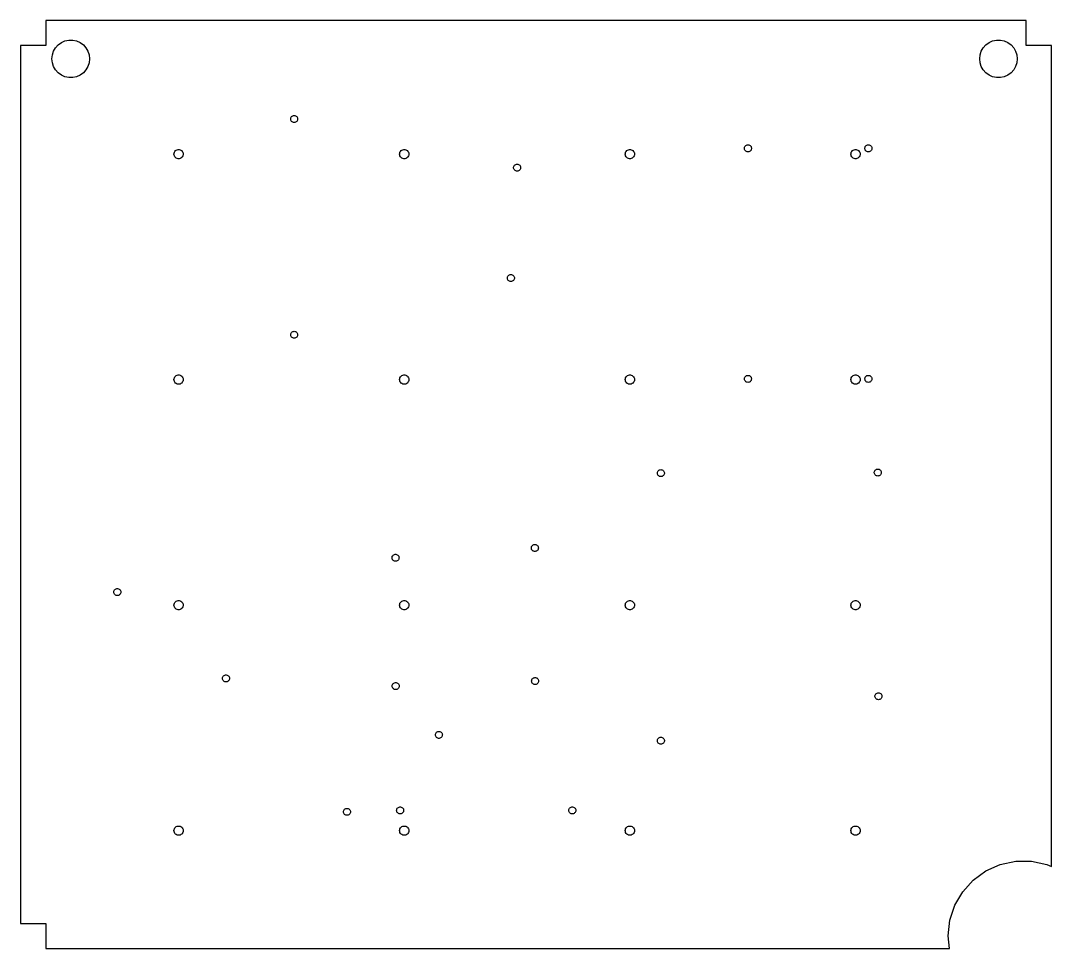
# Model space of a CAD drawing. Extents: x 0 to 1200, y 0 to 370.
# Drawn here: x 0.2 to 410.9, y 0.2 to 370 of the extents above; entities that cross this region are included whole.
import ezdxf

# ---------------------------------------------------------------- set-up
doc = ezdxf.new("R2010")
doc.units = 0
doc.layers.add('Layer_1', color=7, linetype='CONTINUOUS')

msp = doc.modelspace()

# ---------------------------------------------------------------- linework, layer by layer
at = {"layer": 'Layer_1', "color": 7}
for points in [[(369.797542, 5.2429), (370.452729, 11.471933), (372.388368, 17.428576), (375.519527, 22.852667), (379.711426, 27.507111), (384.779229, 31.18863), (390.501214, 33.736128), (396.628726, 35.038227), (402.89308, 35.038227), (409.020566, 33.736128), (410.850318, 32.921288), (410.850318, 360.033809), (400.862535, 360.033809), (400.862535, 370.020327), (10.237459, 370.020327), (10.237459, 360.033809), (0.249679, 360.033809), (0.249679, 10.236117), (10.237459, 10.236117), (10.237459, 0.249683), (370.322898, 0.249683)], [(19.442197, 347.321983), (17.910471, 347.647537), (16.479822, 348.284677), (15.212871, 349.204437), (14.165053, 350.368869), (13.382012, 351.724035), (12.898104, 353.214021), (12.734404, 354.770922), (12.898104, 356.327815), (13.382012, 357.8178), (14.165053, 359.172977), (15.212871, 360.337398), (16.479822, 361.257155), (17.910471, 361.894299), (19.442197, 362.219863), (21.008281, 362.219863), (22.540007, 361.894299), (23.970657, 361.257155), (25.237607, 360.337398), (26.285425, 359.172977), (27.068465, 357.8178), (27.552375, 356.327815), (27.716075, 354.770922), (27.552375, 353.214021), (27.068465, 351.724035), (26.285425, 350.368869), (25.237607, 349.204437), (23.970657, 348.284677), (22.540007, 347.647537), (21.008281, 347.321983)], [(388.990073, 347.321983), (387.45795, 347.647537), (386.027692, 348.284677), (384.761237, 349.204437), (383.712508, 350.368869), (382.929474, 351.724035), (382.44608, 353.214021), (382.28225, 354.770922), (382.44608, 356.327815), (382.929474, 357.8178), (383.712508, 359.172977), (384.761237, 360.337398), (386.027692, 361.257155), (387.45795, 361.894299), (388.990073, 362.219863), (390.556168, 362.219863), (392.088291, 361.894299), (393.518522, 361.257155), (394.784977, 360.337398), (395.833706, 359.172977), (396.61674, 357.8178), (397.10016, 356.327815), (397.263937, 354.770922), (397.10016, 353.214021), (396.61674, 351.724035), (395.833706, 350.368869), (394.784977, 349.204437), (393.518522, 348.284677), (392.088291, 347.647537), (390.556168, 347.321983)], [(108.925717, 329.434138), (108.648058, 329.524031), (108.394365, 329.66984), (108.177634, 329.865576), (108.005843, 330.102256), (107.886987, 330.368895), (107.826061, 330.655505), (107.826061, 330.947113), (107.886987, 331.233731), (108.005843, 331.50037), (108.177634, 331.737043), (108.394365, 331.932787), (108.648058, 332.078585), (108.925717, 332.16848), (109.216362, 332.199476), (109.507007, 332.16848), (109.784666, 332.078585), (110.038354, 331.932787), (110.25509, 331.737043), (110.426881, 331.50037), (110.545734, 331.233731), (110.606663, 330.947113), (110.606663, 330.655505), (110.545734, 330.368895), (110.426881, 330.102256), (110.25509, 329.865576), (110.038354, 329.66984), (109.784666, 329.524031), (109.507007, 329.434138), (109.216362, 329.40314)], [(289.704542, 317.75191), (289.426862, 317.841803), (289.173179, 317.987602), (288.956459, 318.183337), (288.784665, 318.420019), (288.665788, 318.686659), (288.604881, 318.973277), (288.604881, 319.264885), (288.665788, 319.551493), (288.784665, 319.818132), (288.956459, 320.054814), (289.173179, 320.250549), (289.426862, 320.396348), (289.704542, 320.486241), (289.995187, 320.517239), (290.285831, 320.486241), (290.563485, 320.396348), (290.817168, 320.250549), (291.033914, 320.054814), (291.205708, 319.818132), (291.324559, 319.551493), (291.385493, 319.264885), (291.385493, 318.973277), (291.324559, 318.686659), (291.205708, 318.420019), (291.033914, 318.183337), (290.817168, 317.987602), (290.563485, 317.841803), (290.285831, 317.75191), (289.995187, 317.720913)], [(337.645878, 317.75191), (337.368224, 317.841803), (337.114515, 317.987602), (336.897795, 318.183337), (336.726001, 318.420019), (336.607176, 318.686659), (336.546243, 318.973277), (336.546243, 319.264885), (336.607176, 319.551493), (336.726001, 319.818132), (336.897795, 320.054814), (337.114515, 320.250549), (337.368224, 320.396348), (337.645878, 320.486241), (337.936523, 320.517239), (338.227167, 320.486241), (338.504821, 320.396348), (338.75853, 320.250549), (338.975277, 320.054814), (339.147044, 319.818132), (339.265895, 319.551493), (339.326829, 319.264885), (339.326829, 318.973277), (339.265895, 318.686659), (339.147044, 318.420019), (338.975277, 318.183337), (338.75853, 317.987602), (338.504821, 317.841803), (338.227167, 317.75191), (337.936523, 317.720913)], [(62.97953, 314.984652), (62.601692, 315.065545), (62.248825, 315.222333), (61.936307, 315.449026), (61.677823, 315.736634), (61.484661, 316.071179), (61.365305, 316.437691), (61.324953, 316.822171), (61.365305, 317.206652), (61.484661, 317.573154), (61.677823, 317.907698), (61.936307, 318.195316), (62.248825, 318.422009), (62.601692, 318.578797), (62.97953, 318.659691), (63.365859, 318.659691), (63.743697, 318.578797), (64.096564, 318.422009), (64.409082, 318.195316), (64.667564, 317.907698), (64.860628, 317.573154), (64.980084, 317.206652), (65.020433, 316.822171), (64.980084, 316.437691), (64.860628, 316.071179), (64.667564, 315.736634), (64.409082, 315.449026), (64.096564, 315.222333), (63.743697, 315.065545), (63.365859, 314.984652)], [(152.869953, 314.984652), (152.491414, 315.065545), (152.138846, 315.222333), (151.82623, 315.449026), (151.567547, 315.736634), (151.374782, 316.071179), (151.254928, 316.437691), (151.214976, 316.822171), (151.254928, 317.206652), (151.374782, 317.573154), (151.567547, 317.907698), (151.82623, 318.195316), (152.138846, 318.422009), (152.491414, 318.578797), (152.869953, 318.659691), (153.25548, 318.659691), (153.634017, 318.578797), (153.986587, 318.422009), (154.299203, 318.195316), (154.557886, 317.907698), (154.750651, 317.573154), (154.870507, 317.206652), (154.910457, 316.822171), (154.870507, 316.437691), (154.750651, 316.071179), (154.557886, 315.736634), (154.299203, 315.449026), (153.986587, 315.222333), (153.634017, 315.065545), (153.25548, 314.984652)], [(242.759973, 314.984652), (242.381437, 315.065545), (242.028869, 315.222333), (241.716253, 315.449026), (241.45757, 315.736634), (241.264805, 316.071179), (241.144949, 316.437691), (241.104999, 316.822171), (241.144949, 317.206652), (241.264805, 317.573154), (241.45757, 317.907698), (241.716253, 318.195316), (242.028869, 318.422009), (242.381437, 318.578797), (242.759973, 318.659691), (243.145503, 318.659691), (243.524043, 318.578797), (243.876608, 318.422009), (244.189226, 318.195316), (244.447909, 317.907698), (244.640674, 317.573154), (244.760528, 317.206652), (244.80048, 316.822171), (244.760528, 316.437691), (244.640674, 316.071179), (244.447909, 315.736634), (244.189226, 315.449026), (243.876608, 315.222333), (243.524043, 315.065545), (243.145503, 314.984652)], [(332.649989, 314.984652), (332.271449, 315.065545), (331.918892, 315.222333), (331.60626, 315.449026), (331.347604, 315.736634), (331.154828, 316.071179), (331.034972, 316.437691), (330.99502, 316.822171), (331.034972, 317.206652), (331.154828, 317.573154), (331.347604, 317.907698), (331.60626, 318.195316), (331.918892, 318.422009), (332.271449, 318.578797), (332.649989, 318.659691), (333.035513, 318.659691), (333.414079, 318.578797), (333.766636, 318.422009), (334.079241, 318.195316), (334.337925, 317.907698), (334.5307, 317.573154), (334.65053, 317.206652), (334.690482, 316.822171), (334.65053, 316.437691), (334.5307, 316.071179), (334.337925, 315.736634), (334.079241, 315.449026), (333.766636, 315.222333), (333.414079, 315.065545), (333.035513, 314.984652)], [(197.730068, 310.048319), (197.452409, 310.138212), (197.198716, 310.284021), (196.981982, 310.479756), (196.810193, 310.716438), (196.69134, 310.983077), (196.630412, 311.269685), (196.630412, 311.561293), (196.69134, 311.847911), (196.810193, 312.114551), (196.981982, 312.351223), (197.198716, 312.546958), (197.452409, 312.692767), (197.730068, 312.78266), (198.020712, 312.813657), (198.311355, 312.78266), (198.589016, 312.692767), (198.842707, 312.546958), (199.05944, 312.351223), (199.231231, 312.114551), (199.350085, 311.847911), (199.411011, 311.561293), (199.411011, 311.269685), (199.350085, 310.983077), (199.231231, 310.716438), (199.05944, 310.479756), (198.842707, 310.284021), (198.589016, 310.138212), (198.311355, 310.048319), (198.020712, 310.017321)], [(195.244109, 266.05673), (194.96645, 266.146623), (194.712759, 266.292432), (194.496026, 266.488165), (194.324235, 266.724848), (194.205378, 266.991488), (194.144455, 267.278095), (194.144455, 267.569703), (194.205378, 267.856313), (194.324235, 268.122962), (194.496026, 268.359632), (194.712759, 268.555368), (194.96645, 268.701177), (195.244109, 268.79107), (195.534754, 268.822068), (195.825398, 268.79107), (196.103057, 268.701177), (196.356748, 268.555368), (196.573481, 268.359632), (196.745273, 268.122962), (196.864126, 267.856313), (196.925054, 267.569703), (196.925054, 267.278095), (196.864126, 266.991488), (196.745273, 266.724848), (196.573481, 266.488165), (196.356748, 266.292432), (196.103057, 266.146623), (195.825398, 266.05673), (195.534754, 266.025732)], [(108.925717, 243.439266), (108.648058, 243.529161), (108.394365, 243.67496), (108.177634, 243.870693), (108.005843, 244.107376), (107.886987, 244.374015), (107.826061, 244.660633), (107.826061, 244.952241), (107.886987, 245.238851), (108.005843, 245.50549), (108.177634, 245.74217), (108.394365, 245.937906), (108.648058, 246.083716), (108.925717, 246.173608), (109.216362, 246.204606), (109.507007, 246.173608), (109.784666, 246.083716), (110.038354, 245.937906), (110.25509, 245.74217), (110.426881, 245.50549), (110.545734, 245.238851), (110.606663, 244.952241), (110.606663, 244.660633), (110.545734, 244.374015), (110.426881, 244.107376), (110.25509, 243.870693), (110.038354, 243.67496), (109.784666, 243.529161), (109.507007, 243.439266), (109.216362, 243.40827)], [(62.97953, 225.106028), (62.601692, 225.186921), (62.248825, 225.343708), (61.936307, 225.570403), (61.677823, 225.85801), (61.484661, 226.192566), (61.365305, 226.559066), (61.324953, 226.943548), (61.365305, 227.328028), (61.484661, 227.694531), (61.677823, 228.029083), (61.936307, 228.316693), (62.248825, 228.543386), (62.601692, 228.700173), (62.97953, 228.781066), (63.365859, 228.781066), (63.743697, 228.700173), (64.096564, 228.543386), (64.409082, 228.316693), (64.667564, 228.029083), (64.860628, 227.694531), (64.980084, 227.328028), (65.020433, 226.943548), (64.980084, 226.559066), (64.860628, 226.192566), (64.667564, 225.85801), (64.409082, 225.570403), (64.096564, 225.343708), (63.743697, 225.186921), (63.365859, 225.106028)], [(152.869953, 225.106028), (152.491414, 225.186921), (152.138846, 225.343708), (151.82623, 225.570403), (151.567547, 225.85801), (151.374782, 226.192566), (151.254928, 226.559066), (151.214976, 226.943548), (151.254928, 227.328028), (151.374782, 227.694531), (151.567547, 228.029083), (151.82623, 228.316693), (152.138846, 228.543386), (152.491414, 228.700173), (152.869953, 228.781066), (153.25548, 228.781066), (153.634017, 228.700173), (153.986587, 228.543386), (154.299203, 228.316693), (154.557886, 228.029083), (154.750651, 227.694531), (154.870507, 227.328028), (154.910457, 226.943548), (154.870507, 226.559066), (154.750651, 226.192566), (154.557886, 225.85801), (154.299203, 225.570403), (153.986587, 225.343708), (153.634017, 225.186921), (153.25548, 225.106028)], [(242.759973, 225.106028), (242.381437, 225.186921), (242.028869, 225.343708), (241.716253, 225.570403), (241.45757, 225.85801), (241.264805, 226.192566), (241.144949, 226.559066), (241.104999, 226.943548), (241.144949, 227.328028), (241.264805, 227.694531), (241.45757, 228.029083), (241.716253, 228.316693), (242.028869, 228.543386), (242.381437, 228.700173), (242.759973, 228.781066), (243.145503, 228.781066), (243.524043, 228.700173), (243.876608, 228.543386), (244.189226, 228.316693), (244.447909, 228.029083), (244.640674, 227.694531), (244.760528, 227.328028), (244.80048, 226.943548), (244.760528, 226.559066), (244.640674, 226.192566), (244.447909, 225.85801), (244.189226, 225.570403), (243.876608, 225.343708), (243.524043, 225.186921), (243.145503, 225.106028)], [(289.704542, 225.875989), (289.426862, 225.965881), (289.173179, 226.11168), (288.956459, 226.307416), (288.784665, 226.544099), (288.665788, 226.810738), (288.604881, 227.097356), (288.604881, 227.388953), (288.665788, 227.675571), (288.784665, 227.94221), (288.956459, 228.178893), (289.173179, 228.374627), (289.426862, 228.520428), (289.704542, 228.61032), (289.995187, 228.641319), (290.285831, 228.61032), (290.563485, 228.520428), (290.817168, 228.374627), (291.033914, 228.178893), (291.205708, 227.94221), (291.324559, 227.675571), (291.385493, 227.388953), (291.385493, 227.097356), (291.324559, 226.810738), (291.205708, 226.544099), (291.033914, 226.307416), (290.817168, 226.11168), (290.563485, 225.965881), (290.285831, 225.875989), (289.995187, 225.84499)], [(332.649989, 225.106028), (332.271449, 225.186921), (331.918892, 225.343708), (331.60626, 225.570403), (331.347604, 225.85801), (331.154828, 226.192566), (331.034972, 226.559066), (330.99502, 226.943548), (331.034972, 227.328028), (331.154828, 227.694531), (331.347604, 228.029083), (331.60626, 228.316693), (331.918892, 228.543386), (332.271449, 228.700173), (332.649989, 228.781066), (333.035513, 228.781066), (333.414079, 228.700173), (333.766636, 228.543386), (334.079241, 228.316693), (334.337925, 228.029083), (334.5307, 227.694531), (334.65053, 227.328028), (334.690482, 226.943548), (334.65053, 226.559066), (334.5307, 226.192566), (334.337925, 225.85801), (334.079241, 225.570403), (333.766636, 225.343708), (333.414079, 225.186921), (333.035513, 225.106028)], [(337.645878, 225.875989), (337.368224, 225.965881), (337.114515, 226.11168), (336.897795, 226.307416), (336.726001, 226.544099), (336.607176, 226.810738), (336.546243, 227.097356), (336.546243, 227.388953), (336.607176, 227.675571), (336.726001, 227.94221), (336.897795, 228.178893), (337.114515, 228.374627), (337.368224, 228.520428), (337.645878, 228.61032), (337.936523, 228.641319), (338.227167, 228.61032), (338.504821, 228.520428), (338.75853, 228.374627), (338.975277, 228.178893), (339.147044, 227.94221), (339.265895, 227.675571), (339.326829, 227.388953), (339.326829, 227.097356), (339.265895, 226.810738), (339.147044, 226.544099), (338.975277, 226.307416), (338.75853, 226.11168), (338.504821, 225.965881), (338.227167, 225.875989), (337.936523, 225.84499)], [(254.995005, 188.295739), (254.717346, 188.385634), (254.463653, 188.531433), (254.246922, 188.727166), (254.075131, 188.963849), (253.956278, 189.230488), (253.895349, 189.517106), (253.895349, 189.808714), (253.956278, 190.095321), (254.075131, 190.361963), (254.246922, 190.598643), (254.463653, 190.794379), (254.717346, 190.940178), (254.995005, 191.03007), (255.28565, 191.061069), (255.576295, 191.03007), (255.853954, 190.940178), (256.107644, 190.794379), (256.324378, 190.598643), (256.496169, 190.361963), (256.615023, 190.095321), (256.675948, 189.808714), (256.675948, 189.517106), (256.615023, 189.230488), (256.496169, 188.963849), (256.324378, 188.727166), (256.107644, 188.531433), (255.853954, 188.385634), (255.576295, 188.295739), (255.28565, 188.264743)], [(341.422249, 188.5454), (341.144595, 188.635295), (340.890913, 188.781093), (340.674193, 188.976837), (340.502399, 189.21351), (340.383521, 189.480149), (340.322614, 189.766767), (340.322614, 190.058375), (340.383521, 190.344982), (340.502399, 190.611624), (340.674193, 190.848304), (340.890913, 191.04404), (341.144595, 191.189849), (341.422249, 191.279742), (341.71292, 191.31074), (342.003539, 191.279742), (342.281219, 191.189849), (342.534901, 191.04404), (342.751622, 190.848304), (342.923442, 190.611624), (343.042293, 190.344982), (343.103226, 190.058375), (343.103226, 189.766767), (343.042293, 189.480149), (342.923442, 189.21351), (342.751622, 188.976837), (342.534901, 188.781093), (342.281219, 188.635295), (342.003539, 188.5454), (341.71292, 188.514404)], [(204.95323, 158.444061), (204.66658, 158.504955), (204.399909, 158.623795), (204.163194, 158.795563), (203.967437, 159.012267), (203.821615, 159.265928), (203.731725, 159.543556), (203.700764, 159.834163), (203.731725, 160.124771), (203.821615, 160.40239), (203.967437, 160.656052), (204.163194, 160.872753), (204.399909, 161.044521), (204.66658, 161.163361), (204.95323, 161.224258), (205.244872, 161.224258), (205.531522, 161.163361), (205.798198, 161.044521), (206.034907, 160.872753), (206.230667, 160.656052), (206.37649, 160.40239), (206.466379, 160.124771), (206.497341, 159.834163), (206.466379, 159.543556), (206.37649, 159.265928), (206.230667, 159.012267), (206.034907, 158.795563), (205.798198, 158.623795), (205.531522, 158.504955), (205.244872, 158.444061)], [(149.443146, 154.549318), (149.156497, 154.610214), (148.889821, 154.729054), (148.653111, 154.900822), (148.457351, 155.117534), (148.311529, 155.371185), (148.221639, 155.648815), (148.190678, 155.939423), (148.221639, 156.23003), (148.311529, 156.507647), (148.457351, 156.761308), (148.653111, 156.978013), (148.889821, 157.149788), (149.156497, 157.26862), (149.443146, 157.329514), (149.734789, 157.329514), (150.021438, 157.26862), (150.288112, 157.149788), (150.524821, 156.978013), (150.720584, 156.761308), (150.866404, 156.507647), (150.956293, 156.23003), (150.987255, 155.939423), (150.956293, 155.648815), (150.866404, 155.371185), (150.720584, 155.117534), (150.524821, 154.900822), (150.288112, 154.729054), (150.021438, 154.610214), (149.734789, 154.549318)], [(38.601457, 140.883771), (38.315508, 140.944667), (38.048433, 141.063508), (37.811922, 141.235275), (37.616363, 141.451988), (37.470141, 141.705638), (37.379849, 141.983268), (37.349287, 142.273876), (37.379849, 142.564484), (37.470141, 142.842111), (37.616363, 143.095762), (37.811922, 143.312477), (38.048433, 143.484242), (38.315508, 143.603084), (38.601457, 143.663978), (38.8937, 143.663978), (39.179651, 143.603084), (39.446721, 143.484242), (39.683232, 143.312477), (39.878794, 143.095762), (40.025016, 142.842111), (40.115305, 142.564484), (40.145867, 142.273876), (40.115305, 141.983268), (40.025016, 141.705638), (39.878794, 141.451988), (39.683232, 141.235275), (39.446721, 141.063508), (39.179651, 140.944667), (38.8937, 140.883771)], [(62.97953, 135.227413), (62.601692, 135.308307), (62.248825, 135.465096), (61.936307, 135.691799), (61.677823, 135.979407), (61.484661, 136.313951), (61.365305, 136.680463), (61.324953, 137.064944), (61.365305, 137.449424), (61.484661, 137.815925), (61.677823, 138.150469), (61.936307, 138.438087), (62.248825, 138.664782), (62.601692, 138.821569), (62.97953, 138.902463), (63.365859, 138.902463), (63.743697, 138.821569), (64.096564, 138.664782), (64.409082, 138.438087), (64.667564, 138.150469), (64.860628, 137.815925), (64.980084, 137.449424), (65.020433, 137.064944), (64.980084, 136.680463), (64.860628, 136.313951), (64.667564, 135.979407), (64.409082, 135.691799), (64.096564, 135.465096), (63.743697, 135.308307), (63.365859, 135.227413)], [(152.869953, 135.227413), (152.491414, 135.308307), (152.138846, 135.465096), (151.82623, 135.691799), (151.567547, 135.979407), (151.374782, 136.313951), (151.254928, 136.680463), (151.214976, 137.064944), (151.254928, 137.449424), (151.374782, 137.815925), (151.567547, 138.150469), (151.82623, 138.438087), (152.138846, 138.664782), (152.491414, 138.821569), (152.869953, 138.902463), (153.25548, 138.902463), (153.634017, 138.821569), (153.986587, 138.664782), (154.299203, 138.438087), (154.557886, 138.150469), (154.750651, 137.815925), (154.870507, 137.449424), (154.910457, 137.064944), (154.870507, 136.680463), (154.750651, 136.313951), (154.557886, 135.979407), (154.299203, 135.691799), (153.986587, 135.465096), (153.634017, 135.308307), (153.25548, 135.227413)], [(242.759973, 135.227413), (242.381437, 135.308307), (242.028869, 135.465096), (241.716253, 135.691799), (241.45757, 135.979407), (241.264805, 136.313951), (241.144949, 136.680463), (241.104999, 137.064944), (241.144949, 137.449424), (241.264805, 137.815925), (241.45757, 138.150469), (241.716253, 138.438087), (242.028869, 138.664782), (242.381437, 138.821569), (242.759973, 138.902463), (243.145503, 138.902463), (243.524043, 138.821569), (243.876608, 138.664782), (244.189226, 138.438087), (244.447909, 138.150469), (244.640674, 137.815925), (244.760528, 137.449424), (244.80048, 137.064944), (244.760528, 136.680463), (244.640674, 136.313951), (244.447909, 135.979407), (244.189226, 135.691799), (243.876608, 135.465096), (243.524043, 135.308307), (243.145503, 135.227413)], [(332.649989, 135.227413), (332.271449, 135.308307), (331.918892, 135.465096), (331.60626, 135.691799), (331.347604, 135.979407), (331.154828, 136.313951), (331.034972, 136.680463), (330.99502, 137.064944), (331.034972, 137.449424), (331.154828, 137.815925), (331.347604, 138.150469), (331.60626, 138.438087), (331.918892, 138.664782), (332.271449, 138.821569), (332.649989, 138.902463), (333.035513, 138.902463), (333.414079, 138.821569), (333.766636, 138.664782), (334.079241, 138.438087), (334.337925, 138.150469), (334.5307, 137.815925), (334.65053, 137.449424), (334.690482, 137.064944), (334.65053, 136.680463), (334.5307, 136.313951), (334.337925, 135.979407), (334.079241, 135.691799), (333.766636, 135.465096), (333.414079, 135.308307), (333.035513, 135.227413)], [(81.891492, 106.476169), (81.605543, 106.537166), (81.338468, 106.656057), (81.101957, 106.827843), (80.906398, 107.044526), (80.760176, 107.298208), (80.669887, 107.575785), (80.639322, 107.866364), (80.669887, 108.15704), (80.760176, 108.43462), (80.906398, 108.6883), (81.101957, 108.904983), (81.338468, 109.076772), (81.605543, 109.195662), (81.891492, 109.256657), (82.183735, 109.256657), (82.469686, 109.195662), (82.736756, 109.076772), (82.97327, 108.904983), (83.168829, 108.6883), (83.315051, 108.43462), (83.40534, 108.15704), (83.435902, 107.866364), (83.40534, 107.575785), (83.315051, 107.298208), (83.168829, 107.044526), (82.97327, 106.827843), (82.736756, 106.656057), (82.469686, 106.537166), (82.183735, 106.476169)], [(205.053107, 105.41565), (204.76646, 105.476647), (204.499784, 105.595437), (204.263075, 105.767223), (204.067315, 105.983906), (203.921492, 106.237589), (203.8316, 106.515266), (203.800639, 106.805845), (203.8316, 107.096424), (203.921492, 107.374101), (204.067315, 107.627781), (204.263075, 107.844464), (204.499784, 108.016253), (204.76646, 108.135043), (205.053107, 108.196037), (205.344752, 108.196037), (205.631402, 108.135043), (205.898073, 108.016253), (206.134785, 107.844464), (206.330545, 107.627781), (206.476367, 107.374101), (206.566257, 107.096424), (206.597218, 106.805845), (206.566257, 106.515266), (206.476367, 106.237589), (206.330545, 105.983906), (206.134785, 105.767223), (205.898073, 105.595437), (205.631402, 105.476647), (205.344752, 105.41565)], [(149.52105, 103.418303), (149.234401, 103.4793), (148.967727, 103.59819), (148.731018, 103.769976), (148.535255, 103.986659), (148.389435, 104.240342), (148.299546, 104.517919), (148.268582, 104.808498), (148.299546, 105.099174), (148.389435, 105.376754), (148.535255, 105.630434), (148.731018, 105.847117), (148.967727, 106.018905), (149.234401, 106.137796), (149.52105, 106.19879), (149.812692, 106.19879), (150.099342, 106.137796), (150.366016, 106.018905), (150.602728, 105.847117), (150.798485, 105.630434), (150.94431, 105.376754), (151.0342, 105.099174), (151.065161, 104.808498), (151.0342, 104.517919), (150.94431, 104.240342), (150.798485, 103.986659), (150.602728, 103.769976), (150.366016, 103.59819), (150.099342, 103.4793), (149.812692, 103.418303)], [(341.671963, 99.380412), (341.394309, 99.470404), (341.1406, 99.616693), (340.92388, 99.81218), (340.752086, 100.048662), (340.633235, 100.315341), (340.572302, 100.601919), (340.572302, 100.893495), (340.633235, 101.180174), (340.752086, 101.446755), (340.92388, 101.683435), (341.1406, 101.879221), (341.394309, 102.025009), (341.671963, 102.115002), (341.962608, 102.146001), (342.253253, 102.115002), (342.530906, 102.025009), (342.784615, 101.879221), (343.001335, 101.683435), (343.173129, 101.446755), (343.291954, 101.180174), (343.352887, 100.893495), (343.352887, 100.601919), (343.291954, 100.315341), (343.173129, 100.048662), (343.001335, 99.81218), (342.784615, 99.616693), (342.530906, 99.470404), (342.253253, 99.380412), (341.962608, 99.349413)], [(166.716012, 83.96729), (166.429362, 84.028284), (166.162688, 84.147275), (165.925979, 84.318963), (165.730216, 84.536247), (165.584397, 84.789427), (165.494507, 85.067305), (165.463545, 85.357982), (165.494507, 85.648762), (165.584397, 85.92664), (165.730216, 86.17982), (165.925979, 86.397003), (166.162688, 86.568789), (166.429362, 86.687683), (166.716012, 86.748677), (167.007654, 86.748677), (167.294303, 86.687683), (167.56098, 86.568789), (167.797689, 86.397003), (167.993449, 86.17982), (168.139271, 85.92664), (168.229161, 85.648762), (168.260122, 85.357982), (168.229161, 85.067305), (168.139271, 84.789427), (167.993449, 84.536247), (167.797689, 84.318963), (167.56098, 84.147275), (167.294303, 84.028284), (167.007654, 83.96729)], [(254.995005, 81.647367), (254.717346, 81.73736), (254.463653, 81.883648), (254.246922, 82.079133), (254.075131, 82.315615), (253.956278, 82.582696), (253.895349, 82.868573), (253.895349, 83.160752), (253.956278, 83.44673), (254.075131, 83.713708), (254.246922, 83.95019), (254.463653, 84.145775), (254.717346, 84.291965), (254.995005, 84.381958), (255.28565, 84.412956), (255.576295, 84.381958), (255.853954, 84.291965), (256.107644, 84.145775), (256.324378, 83.95019), (256.496169, 83.713708), (256.615023, 83.44673), (256.675948, 83.160752), (256.675948, 82.868573), (256.615023, 82.582696), (256.496169, 82.315615), (256.324378, 82.079133), (256.107644, 81.883648), (255.853954, 81.73736), (255.576295, 81.647367), (255.28565, 81.616369)], [(130.094818, 53.285733), (129.808168, 53.34673), (129.541492, 53.465721), (129.304783, 53.637406), (129.109023, 53.85469), (128.963203, 54.107769), (128.873313, 54.385748), (128.842349, 54.676428), (128.873313, 54.967104), (128.963203, 55.245083), (129.109023, 55.498263), (129.304783, 55.715446), (129.541492, 55.887235), (129.808168, 56.006126), (130.094818, 56.06712), (130.38646, 56.06712), (130.67311, 56.006126), (130.939783, 55.887235), (131.176496, 55.715446), (131.372255, 55.498263), (131.518075, 55.245083), (131.607965, 54.967104), (131.638926, 54.676428), (131.607965, 54.385748), (131.518075, 54.107769), (131.372255, 53.85469), (131.176496, 53.637406), (130.939783, 53.465721), (130.67311, 53.34673), (130.38646, 53.285733)], [(151.281895, 53.86299), (150.995245, 53.923984), (150.728574, 54.042875), (150.491862, 54.214661), (150.296099, 54.431847), (150.15028, 54.685027), (150.06039, 54.963006), (150.029429, 55.253682), (150.06039, 55.544362), (150.15028, 55.822341), (150.296099, 56.07542), (150.491862, 56.292704), (150.728574, 56.464389), (150.995245, 56.58338), (151.281895, 56.644377), (151.573537, 56.644377), (151.860186, 56.58338), (152.126863, 56.464389), (152.363572, 56.292704), (152.559332, 56.07542), (152.705155, 55.822341), (152.795044, 55.544362), (152.826006, 55.253682), (152.795044, 54.963006), (152.705155, 54.685027), (152.559332, 54.431847), (152.363572, 54.214661), (152.126863, 54.042875), (151.860186, 53.923984), (151.573537, 53.86299)], [(219.849004, 53.86299), (219.562355, 53.923984), (219.295684, 54.042875), (219.058974, 54.214661), (218.863212, 54.431847), (218.717392, 54.685027), (218.6275, 54.963006), (218.596538, 55.253682), (218.6275, 55.544362), (218.717392, 55.822341), (218.863212, 56.07542), (219.058974, 56.292704), (219.295684, 56.464389), (219.562355, 56.58338), (219.849004, 56.644377), (220.140649, 56.644377), (220.427296, 56.58338), (220.693972, 56.464389), (220.930682, 56.292704), (221.126442, 56.07542), (221.272264, 55.822341), (221.362156, 55.544362), (221.393118, 55.253682), (221.362156, 54.963006), (221.272264, 54.685027), (221.126442, 54.431847), (220.930682, 54.214661), (220.693972, 54.042875), (220.427296, 53.923984), (220.140649, 53.86299)], [(62.97953, 45.348839), (62.601692, 45.428833), (62.248825, 45.585921), (61.936307, 45.813005), (61.677823, 46.099983), (61.484661, 46.434456), (61.365305, 46.801928), (61.324953, 47.185999), (61.365305, 47.570069), (61.484661, 47.937443), (61.677823, 48.271916), (61.936307, 48.558893), (62.248825, 48.785877), (62.601692, 48.942965), (62.97953, 49.023959), (63.365859, 49.023959), (63.743697, 48.942965), (64.096564, 48.785877), (64.409082, 48.558893), (64.667564, 48.271916), (64.860628, 47.937443), (64.980084, 47.570069), (65.020433, 47.185999), (64.980084, 46.801928), (64.860628, 46.434456), (64.667564, 46.099983), (64.409082, 45.813005), (64.096564, 45.585921), (63.743697, 45.428833), (63.365859, 45.348839)], [(152.869953, 45.348839), (152.491414, 45.428833), (152.138846, 45.585921), (151.82623, 45.813005), (151.567547, 46.099983), (151.374782, 46.434456), (151.254928, 46.801928), (151.214976, 47.185999), (151.254928, 47.570069), (151.374782, 47.937443), (151.567547, 48.271916), (151.82623, 48.558893), (152.138846, 48.785877), (152.491414, 48.942965), (152.869953, 49.023959), (153.25548, 49.023959), (153.634017, 48.942965), (153.986587, 48.785877), (154.299203, 48.558893), (154.557886, 48.271916), (154.750651, 47.937443), (154.870507, 47.570069), (154.910457, 47.185999), (154.870507, 46.801928), (154.750651, 46.434456), (154.557886, 46.099983), (154.299203, 45.813005), (153.986587, 45.585921), (153.634017, 45.428833), (153.25548, 45.348839)], [(242.759973, 45.348839), (242.381437, 45.428833), (242.028869, 45.585921), (241.716253, 45.813005), (241.45757, 46.099983), (241.264805, 46.434456), (241.144949, 46.801928), (241.104999, 47.185999), (241.144949, 47.570069), (241.264805, 47.937443), (241.45757, 48.271916), (241.716253, 48.558893), (242.028869, 48.785877), (242.381437, 48.942965), (242.759973, 49.023959), (243.145503, 49.023959), (243.524043, 48.942965), (243.876608, 48.785877), (244.189226, 48.558893), (244.447909, 48.271916), (244.640674, 47.937443), (244.760528, 47.570069), (244.80048, 47.185999), (244.760528, 46.801928), (244.640674, 46.434456), (244.447909, 46.099983), (244.189226, 45.813005), (243.876608, 45.585921), (243.524043, 45.428833), (243.145503, 45.348839)], [(332.649989, 45.348839), (332.271449, 45.428833), (331.918892, 45.585921), (331.60626, 45.813005), (331.347604, 46.099983), (331.154828, 46.434456), (331.034972, 46.801928), (330.99502, 47.185999), (331.034972, 47.570069), (331.154828, 47.937443), (331.347604, 48.271916), (331.60626, 48.558893), (331.918892, 48.785877), (332.271449, 48.942965), (332.649989, 49.023959), (333.035513, 49.023959), (333.414079, 48.942965), (333.766636, 48.785877), (334.079241, 48.558893), (334.337925, 48.271916), (334.5307, 47.937443), (334.65053, 47.570069), (334.690482, 47.185999), (334.65053, 46.801928), (334.5307, 46.434456), (334.337925, 46.099983), (334.079241, 45.813005), (333.766636, 45.585921), (333.414079, 45.428833), (333.035513, 45.348839)]]:
    msp.add_lwpolyline(points, close=True, dxfattribs=at)

doc.saveas('drawing.dxf')
